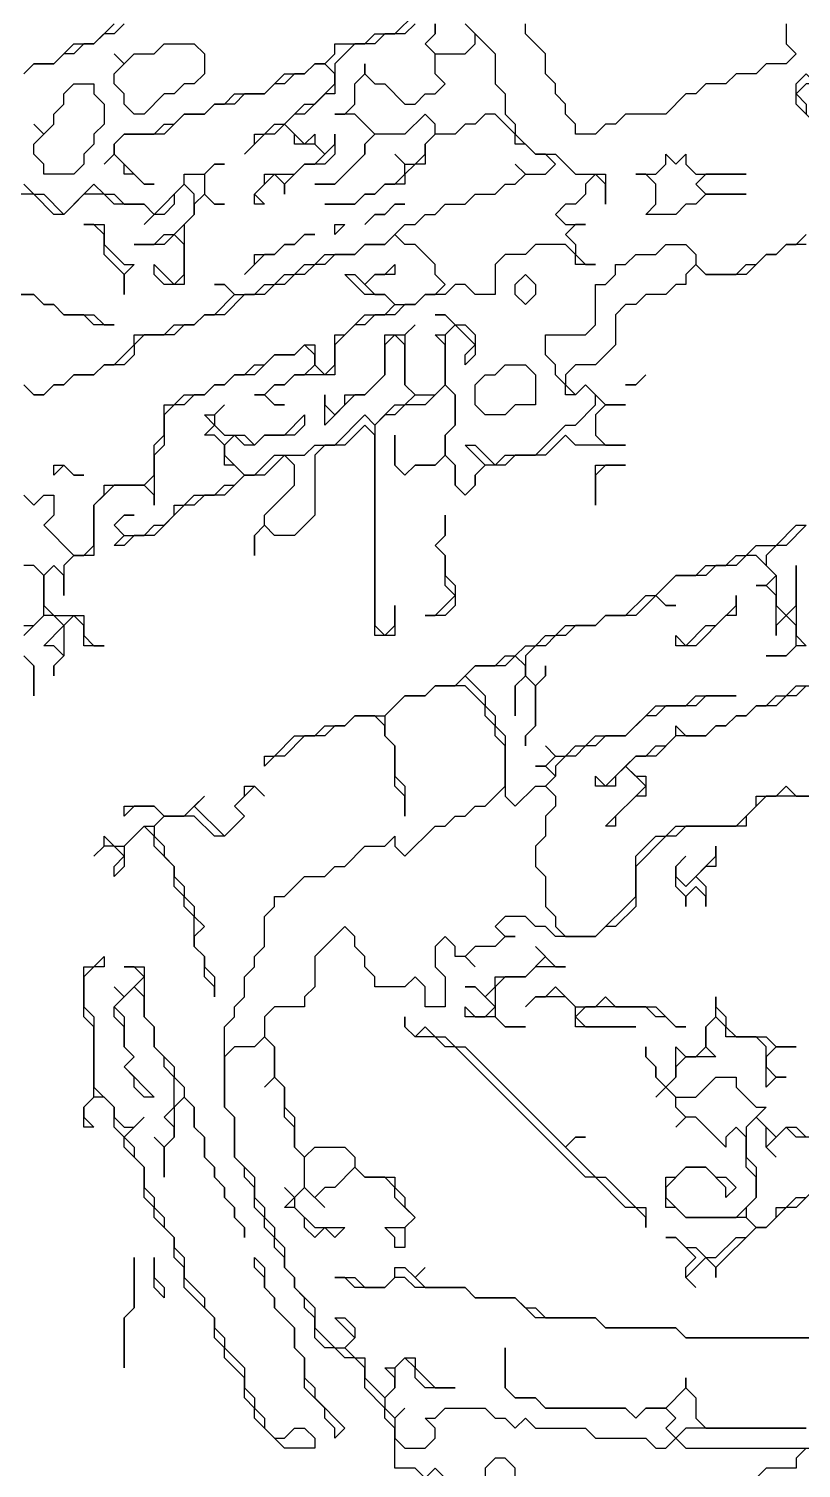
# Model space of a CAD drawing. Header units: metres. Extents: x 0 to 96.9, y 0 to 54.3.
# Drawn here: x 37.85 to 45.55, y 19.9 to 34.25 of the extents above; entities that cross this region are included whole.
import ezdxf

# ---------------------------------------------------------------- set-up
doc = ezdxf.new("R2010")
doc.units = ezdxf.units.M

msp = doc.modelspace()

# ---------------------------------------------------------------- linework, layer by layer
for points in [[(37.8, 33.8), (37.9, 33.9), (38.1, 33.9), (38.3, 34.1), (38.5, 34.1), (38.7, 34.3)], [(38.8, 34.3), (38.7, 34.2), (38.6, 34.2), (38.5, 34.1), (38.4, 34.1), (38.3, 34), (38.2, 34), (38.1, 33.9), (37.9, 33.9), (37.8, 33.8)], [(37.8, 30.7), (37.9, 30.6), (38, 30.6), (38.1, 30.7), (38.2, 30.7), (38.3, 30.8), (38.5, 30.8), (38.6, 30.9), (38.7, 30.9), (38.9, 31.1), (38.9, 31.2), (39.2, 31.2), (39.3, 31.3), (39.5, 31.3), (39.6, 31.4), (39.7, 31.4), (39.9, 31.6), (39.8, 31.7), (39.7, 31.7), (39.8, 31.7), (39.9, 31.6), (40.1, 31.6), (40.2, 31.7), (40.3, 31.7), (40.4, 31.8), (40.5, 31.8), (40.6, 31.9), (40.7, 31.9), (40.8, 32), (41.1, 32), (41.2, 32.1), (41.4, 32.1), (41.6, 32.3), (41.7, 32.3), (41.8, 32.4), (41.9, 32.4), (42, 32.5), (42.2, 32.5), (42.3, 32.6), (42.5, 32.6), (42.6, 32.7), (42.7, 32.7), (42.8, 32.8), (42.7, 32.9), (42.8, 32.8), (43, 32.8), (43.1, 32.9), (43, 33), (42.9, 33), (42.8, 33.1), (42.7, 33.1), (42.7, 33.2), (42.5, 33.4), (42.4, 33.4), (42.3, 33.3), (42.2, 33.3), (42.1, 33.2), (41.9, 33.2), (41.8, 33.1), (41.8, 32.9), (41.7, 32.9), (41.6, 32.8), (41.6, 32.7), (41.4, 32.7), (41.3, 32.6), (41.2, 32.6), (41.1, 32.5), (40.8, 32.5), (41.1, 32.5), (41.2, 32.6), (41.3, 32.6), (41.4, 32.7), (41.5, 32.7), (41.6, 32.8), (41.6, 32.9), (41.5, 33), (41.6, 32.9), (41.7, 32.9), (41.8, 33), (41.8, 33.1), (41.9, 33.2), (41.9, 33.3), (41.8, 33.4), (41.6, 33.2), (41.3, 33.2), (41.2, 33.1), (41.2, 33), (40.9, 32.7), (40.7, 32.7), (40.9, 32.7), (41.2, 33), (41.2, 33.1), (41.3, 33.2), (41.1, 33.4), (40.9, 33.4), (41, 33.4), (41.1, 33.5), (41.1, 33.7), (41.2, 33.8), (41.2, 33.9), (41.2, 33.8), (41.3, 33.7), (41.4, 33.7), (41.6, 33.5), (41.7, 33.5), (41.8, 33.6), (41.9, 33.6), (42, 33.7), (41.9, 33.8), (41.9, 34), (41.8, 34.1), (41.9, 34.2), (41.9, 34.3), (41.9, 34.2), (41.8, 34.1), (41.9, 34), (42.2, 34), (42.3, 34.1), (42.3, 34.2), (42.2, 34.3)], [(42.2, 34.3), (42.5, 34), (42.5, 33.7), (42.6, 33.6), (42.6, 33.4), (42.7, 33.3), (42.7, 33.2), (42.9, 33), (43.1, 33), (43.3, 32.8), (43.6, 32.8), (43.6, 32.5), (43.6, 32.7), (43.5, 32.8), (43.4, 32.7), (43.4, 32.6), (43.3, 32.5), (43.2, 32.5), (43.1, 32.4), (43.2, 32.3), (43.4, 32.3), (43.3, 32.3), (43.2, 32.2), (43.3, 32.1), (43.3, 32), (43.4, 31.9), (43.5, 31.9), (43.3, 31.9), (43.3, 32), (43.2, 32.1), (42.9, 32.1), (42.8, 32), (42.6, 32), (42.5, 31.9), (42.5, 31.6), (42.3, 31.6), (42.2, 31.7), (42.1, 31.7), (42, 31.6), (41.8, 31.6), (41.7, 31.5), (41.6, 31.5), (41.5, 31.4), (41.3, 31.4), (41.2, 31.3), (41.1, 31.3), (40.9, 31.1), (40.9, 30.8), (40.5, 30.8), (40.4, 30.7), (40.3, 30.7), (40.2, 30.6), (40.3, 30.5), (40.4, 30.5), (40.3, 30.5), (40.2, 30.6), (40.1, 30.6), (40.2, 30.6), (40.3, 30.7), (40.4, 30.7), (40.5, 30.8), (40.6, 30.8), (40.7, 30.9), (40.7, 31), (40.6, 31.1), (40.5, 31), (40.3, 31), (40.1, 30.8), (39.9, 30.8), (39.8, 30.7), (39.7, 30.7), (39.6, 30.6), (39.5, 30.6), (39.4, 30.5), (39.3, 30.5), (39.2, 30.4), (39.2, 30.1), (39.1, 30), (39.1, 29.5), (39.1, 29.6), (39, 29.7), (38.7, 29.7), (38.5, 29.5), (38.5, 29), (38.3, 29), (38.2, 28.9), (38.2, 28.6), (38.2, 28.8), (38.1, 28.9), (38, 28.8), (38, 28.5), (38.1, 28.4), (38.4, 28.4), (38.4, 28.2), (38.5, 28.1), (38.6, 28.1), (38.4, 28.1), (38.4, 28.3), (38.3, 28.4), (38.2, 28.3), (38.2, 28), (38.1, 27.9), (38.1, 27.8), (38.1, 27.9), (38.2, 28), (38.1, 28.1), (38, 28.1), (38.2, 28.3), (38.1, 28.4), (38, 28.4), (37.8, 28.2)], [(41.7, 34.3), (41.6, 34.2), (41.4, 34.2), (41.3, 34.1), (41.1, 34.1), (40.9, 33.9), (40.9, 33.6), (40.8, 33.6), (40.6, 33.4), (40.5, 33.4), (40.4, 33.3), (40.6, 33.1), (40.7, 33.2), (40.7, 33.1), (40.8, 33), (40.9, 33.1), (40.9, 33.2), (40.9, 33), (40.8, 32.9), (40.6, 32.9), (40.4, 32.7), (40.4, 32.6), (40.4, 32.7), (40.3, 32.8), (40.1, 32.6), (40.2, 32.5), (40.1, 32.5), (40.1, 32.6), (40.2, 32.7), (40.2, 32.8), (40.5, 32.8), (40.6, 32.9), (40.7, 32.9), (40.8, 33), (40.7, 33.1), (40.5, 33.1), (40.5, 33.2), (40.4, 33.3), (40.3, 33.2), (40.2, 33.2), (40, 33), (40.1, 33.1), (40.1, 33.2), (40.2, 33.2), (40.3, 33.3), (40.4, 33.3), (40.6, 33.5), (40.7, 33.5), (40.9, 33.7), (40.9, 33.8), (40.8, 33.9), (40.7, 33.9), (40.6, 33.8), (40.5, 33.8), (40.4, 33.7), (40.3, 33.7), (40.2, 33.6), (40, 33.6), (39.9, 33.5), (39.7, 33.5), (39.6, 33.4), (39.4, 33.4), (39.2, 33.2), (38.8, 33.2), (38.7, 33.1), (38.7, 33), (39, 32.7), (39.1, 32.7), (39, 32.7), (38.9, 32.8), (38.8, 32.8), (38.8, 32.9), (38.7, 33), (38.6, 32.9), (38.7, 33), (38.7, 33.1), (38.8, 33.2), (39.1, 33.2), (39.2, 33.3), (39.3, 33.3), (39.4, 33.4), (39.6, 33.4), (39.7, 33.5), (39.8, 33.5), (39.9, 33.6), (40.2, 33.6), (40.4, 33.8), (40.6, 33.8), (40.7, 33.9), (40.8, 33.9), (40.9, 34), (40.9, 34.1), (41.2, 34.1), (41.3, 34.2), (41.5, 34.2), (41.7, 34.4)], [(45.4, 34.3), (45.4, 34.1), (45.5, 34), (45.4, 33.9), (45.2, 33.9), (45.1, 33.8), (44.9, 33.8), (44.8, 33.7), (44.6, 33.7), (44.5, 33.6), (44.4, 33.6), (44.2, 33.4), (43.8, 33.4), (43.7, 33.3), (43.6, 33.3), (43.5, 33.2), (43.3, 33.2), (43.3, 33.3), (43.2, 33.4), (43.2, 33.5), (43.1, 33.6), (43.1, 33.7), (43, 33.8), (43, 34), (42.8, 34.2), (42.8, 34.3)], [(37.8, 32.7), (37.9, 32.6), (38, 32.6), (38.2, 32.4), (38.5, 32.7), (38.6, 32.6), (38.7, 32.6), (38.8, 32.5), (39, 32.5), (39.1, 32.4), (39.4, 32.7), (39.4, 32.8), (39.6, 32.8), (39.7, 32.9), (39.8, 32.9), (39.7, 32.9), (39.6, 32.8), (39.6, 32.6), (39.7, 32.5), (39.8, 32.5), (39.7, 32.5), (39.6, 32.6), (39.5, 32.5), (39.5, 32.4), (39.4, 32.3), (39.4, 31.7), (39.2, 31.7), (39.1, 31.8), (39.1, 31.9), (39.3, 31.7), (39.4, 31.8), (39.4, 32.1), (39.3, 32.2), (39.2, 32.1), (38.9, 32.1), (39.1, 32.1), (39.2, 32.2), (39.3, 32.2), (39.5, 32.4), (39.5, 32.6), (39.4, 32.7), (39.3, 32.6), (39.3, 32.5), (39.2, 32.4), (39.1, 32.4), (39, 32.3), (39.1, 32.4), (39, 32.5), (38.7, 32.5), (38.6, 32.6), (38.4, 32.6), (38.2, 32.4), (38.1, 32.4), (37.9, 32.6), (37.6, 32.6)], [(37.8, 29.6), (37.9, 29.5), (38, 29.6), (38.1, 29.6), (38.1, 29.4), (38, 29.3), (38.3, 29), (38.4, 29), (38.5, 29.1), (38.5, 29.5), (38.6, 29.6), (38.6, 29.7), (39, 29.7), (39.1, 29.8), (39.1, 30.1), (39.2, 30.2), (39.2, 30.5), (39.3, 30.5), (39.4, 30.6), (39.6, 30.6), (39.7, 30.7), (39.8, 30.7), (39.9, 30.8), (40, 30.8), (40.1, 30.9), (40.2, 30.9), (40.3, 31), (40.5, 31), (40.6, 31.1), (40.7, 31.1), (40.7, 30.9), (40.8, 30.8), (40.9, 30.9), (40.9, 31.2), (41, 31.2), (41.2, 31.4), (41.4, 31.4), (41.5, 31.5), (41.4, 31.6), (41.2, 31.6), (41, 31.8), (41.1, 31.8), (41.2, 31.7), (41.3, 31.8), (41.4, 31.8), (41.5, 31.9), (41.5, 31.8), (41.3, 31.8), (41.2, 31.7), (41.3, 31.6), (41.4, 31.6), (41.5, 31.5), (41.7, 31.5), (41.8, 31.6), (41.9, 31.6), (42, 31.7), (41.9, 31.8), (41.9, 31.9), (41.7, 32.1), (41.6, 32.1), (41.5, 32.2), (41.4, 32.1), (41.2, 32.1), (41.1, 32), (40.9, 32), (40.8, 31.9), (40.7, 31.9), (40.6, 31.8), (40.5, 31.8), (40.4, 31.7), (40.3, 31.7), (40.2, 31.6), (40, 31.6), (39.8, 31.4), (39.6, 31.4), (39.5, 31.3), (39.4, 31.3), (39.3, 31.2), (39, 31.2), (38.9, 31.1), (38.9, 31), (38.8, 30.9), (38.6, 30.9), (38.5, 30.8), (38.3, 30.8), (38.2, 30.7), (38.1, 30.7), (38, 30.6), (37.9, 30.6), (37.8, 30.7)], [(45.6, 32.1), (45.4, 32.1), (45.3, 32), (45.2, 32), (45, 31.8), (44.6, 31.8), (44.5, 31.9), (44.4, 31.8), (44.4, 31.7), (44.3, 31.7), (44.2, 31.6), (44, 31.6), (43.9, 31.5), (43.8, 31.5), (43.7, 31.4), (43.7, 31.1), (43.5, 30.9), (43.3, 30.9), (43.2, 30.8), (43.2, 30.7), (43.3, 30.6), (43.4, 30.7), (43.6, 30.5), (43.8, 30.5), (43.6, 30.5), (43.5, 30.4), (43.5, 30.2), (43.6, 30.1), (43.8, 30.1), (43.3, 30.1), (43.2, 30.2), (43, 30), (42.7, 30), (42.6, 29.9), (42.4, 29.9), (42.3, 29.8), (42.3, 29.7), (42.2, 29.6), (42.1, 29.7), (42.1, 29.9), (42, 30), (41.9, 29.9), (41.7, 29.9), (41.6, 29.8), (41.5, 29.9), (41.5, 30.2), (41.5, 29.9), (41.6, 29.8), (41.7, 29.9), (41.9, 29.9), (42, 30), (42, 30.2), (42.1, 30.3), (42.1, 30.6), (42, 30.7), (41.8, 30.5), (41.6, 30.5), (41.5, 30.4), (41.4, 30.4), (41.3, 30.3), (41.3, 28.3), (41.4, 28.2), (41.5, 28.3), (41.5, 28.5), (41.5, 28.2), (41.3, 28.2), (41.3, 30.2), (41.2, 30.3), (41, 30.1), (40.8, 30.1), (40.7, 30), (40.7, 29.4), (40.5, 29.2), (40.3, 29.2), (40.2, 29.3), (40.1, 29.2), (40.1, 29), (40.1, 29.2), (40.2, 29.3), (40.2, 29.4), (40.5, 29.7), (40.5, 29.9), (40.4, 30), (40.2, 29.8), (40, 29.8), (39.8, 29.6), (39.6, 29.6), (39.5, 29.5), (39.4, 29.5), (39.1, 29.2), (38.9, 29.2), (38.8, 29.1), (38.7, 29.1), (38.8, 29.2), (38.7, 29.3), (38.8, 29.4), (38.9, 29.4), (38.8, 29.4), (38.7, 29.3), (38.8, 29.2), (39, 29.2), (39.1, 29.3), (39.2, 29.3), (39.3, 29.4), (39.3, 29.5), (39.4, 29.5), (39.5, 29.6), (39.7, 29.6), (39.8, 29.7), (39.9, 29.7), (40, 29.8), (39.9, 29.9), (39.8, 29.9), (39.8, 30.1), (39.7, 30.2), (39.6, 30.2), (39.7, 30.3), (39.6, 30.4), (39.7, 30.4), (39.8, 30.5), (39.7, 30.4), (39.7, 30.3), (39.8, 30.2), (40, 30.2), (40.1, 30.1), (40.2, 30.2), (40.4, 30.2), (40.6, 30.4), (40.6, 30.3), (40.5, 30.2), (40.2, 30.2), (40.1, 30.1), (40, 30.1), (39.9, 30.2), (39.8, 30.1), (39.8, 30), (40, 29.8), (40.1, 29.8), (40.3, 30), (40.6, 30), (40.7, 30.1), (40.9, 30.1), (41.2, 30.4), (41.3, 30.3), (41.5, 30.5), (41.6, 30.5), (41.7, 30.6), (41.6, 30.7), (41.6, 31.1), (41.5, 31.2), (41.4, 31.1), (41.4, 30.8), (41.2, 30.6), (41.1, 30.6), (40.8, 30.3), (40.8, 30.6), (40.8, 30.5), (40.9, 30.4), (41, 30.5), (41, 30.6), (41.2, 30.6), (41.4, 30.8), (41.4, 31.2), (41.6, 31.2), (41.7, 31.3), (41.6, 31.2), (41.6, 30.7), (41.7, 30.6), (41.9, 30.6), (42, 30.7), (42, 31.1), (41.9, 31.2), (42, 31.2), (42.1, 31.3), (42, 31.4), (41.9, 31.4), (42, 31.4), (42.1, 31.3), (42.2, 31.3), (42.3, 31.2), (42.3, 31), (42.2, 30.9), (42.2, 31), (42.3, 31.1), (42.1, 31.3), (42, 31.2), (42, 30.7), (42.1, 30.6), (42.1, 30.3), (42, 30.2), (42, 30), (42.1, 29.9), (42.1, 29.7), (42.2, 29.6), (42.3, 29.7), (42.3, 29.8), (42.4, 29.9), (42.2, 30.1), (42.3, 30.1), (42.5, 29.9), (42.6, 30), (42.9, 30), (43.2, 30.3), (43.3, 30.3), (43.5, 30.5), (43.5, 30.6), (43.4, 30.7), (43.3, 30.6), (43.2, 30.6), (43.2, 30.7), (43.1, 30.8), (43.1, 30.9), (43, 31), (43, 31.2), (43.4, 31.2), (43.5, 31.3), (43.5, 31.7), (43.6, 31.7), (43.7, 31.8), (43.7, 31.9), (43.8, 31.9), (43.9, 32), (44.1, 32), (44.2, 32.1), (44.4, 32.1), (44.5, 32), (44.5, 31.9), (44.6, 31.8), (44.9, 31.8), (45, 31.9), (45.1, 31.9), (45.2, 32), (45.3, 32), (45.4, 32.1), (45.5, 32.1), (45.6, 32.2)], [(37.7, 31.6), (37.9, 31.6), (38, 31.5), (38.1, 31.5), (38.2, 31.4), (38.5, 31.4), (38.6, 31.3), (38.7, 31.3), (38.5, 31.3), (38.4, 31.4), (38.2, 31.4), (38.1, 31.5), (38, 31.5), (37.9, 31.6), (37.7, 31.6)], [(42, 19.8), (41.9, 19.9), (41.8, 19.8), (41.7, 19.9), (41.5, 19.9), (41.5, 20.3), (41.4, 20.4), (41.4, 20.5), (41.2, 20.7), (41.2, 20.9), (41.1, 21), (41, 21), (40.9, 21.1), (40.8, 21.1), (40.7, 21.2), (40.7, 21.4), (40.6, 21.5), (40.6, 21.6), (40.5, 21.7), (40.5, 21.8), (40.4, 21.9), (40.4, 22), (40.3, 22.1), (40.3, 22.2), (40.2, 22.3), (40.2, 22.4), (40.1, 22.5), (40.1, 22.7), (40, 22.8), (40, 22.9), (39.9, 23), (39.9, 23.4), (39.8, 23.5), (39.8, 24.3), (39.9, 24.4), (39.9, 24.5), (40, 24.6), (40, 24.8), (40.1, 24.9), (40.1, 25), (40.2, 25.1), (40.2, 25.4), (40.3, 25.5), (40.3, 25.6), (40.4, 25.6), (40.6, 25.8), (40.8, 25.8), (40.9, 25.9), (41, 25.9), (41.2, 26.1), (41.4, 26.1), (41.5, 26.2), (41.5, 26.1), (41.6, 26), (41.9, 26.3), (42, 26.3), (42.1, 26.4), (42.2, 26.4), (42.3, 26.5), (42.4, 26.5), (42.6, 26.7), (42.6, 27.1), (42.5, 27.2), (42.5, 27.3), (42.4, 27.4), (42.4, 27.5), (42.2, 27.7), (41.9, 27.7), (41.8, 27.6), (41.6, 27.6), (41.4, 27.4), (41.4, 27.2), (41.5, 27.1), (41.5, 26.8), (41.6, 26.7), (41.6, 26.4), (41.6, 26.6), (41.5, 26.7), (41.5, 27.1), (41.4, 27.2), (41.4, 27.3), (41.3, 27.4), (41.1, 27.4), (41, 27.3), (40.9, 27.3), (40.8, 27.2), (40.6, 27.2), (40.4, 27), (40.3, 27), (40.2, 26.9), (40.2, 27), (40.3, 27), (40.5, 27.2), (40.7, 27.2), (40.8, 27.3), (41, 27.3), (41.1, 27.4), (41.4, 27.4), (41.6, 27.6), (41.8, 27.6), (41.9, 27.7), (42.1, 27.7), (42.3, 27.9), (42.5, 27.9), (42.6, 28), (42.7, 28), (42.8, 28.1), (42.9, 28.1), (43, 28.2), (43.1, 28.2), (43.2, 28.3), (43.5, 28.3), (43.6, 28.4), (43.8, 28.4), (44, 28.6), (44.1, 28.6), (44.3, 28.8), (44.5, 28.8), (44.6, 28.9), (44.8, 28.9), (44.9, 29), (45, 29), (45.1, 29.1), (45.3, 29.1), (45.5, 29.3), (45.6, 29.3)], [(45.6, 29.3), (45.4, 29.1), (45.3, 29.1), (45.2, 29), (45.2, 28.9), (45.3, 28.8), (45.3, 28.5), (45.4, 28.4), (45.5, 28.5), (45.5, 28.9), (45.5, 28.2), (45.6, 28.1), (45.5, 28.1), (45.4, 28), (45.2, 28), (45.4, 28), (45.5, 28.1), (45.5, 28.3), (45.4, 28.4), (45.3, 28.3), (45.3, 28.2), (45.3, 28.6), (45.2, 28.7), (45.1, 28.7), (45.2, 28.7), (45.3, 28.8), (45.1, 29), (45, 29), (44.9, 28.9), (44.7, 28.9), (44.6, 28.8), (44.3, 28.8), (44.1, 28.6), (44.2, 28.5), (44.3, 28.5), (44.2, 28.5), (44.1, 28.6), (43.9, 28.4), (43.6, 28.4), (43.5, 28.3), (43.3, 28.3), (43.2, 28.2), (43.1, 28.2), (43, 28.1), (42.9, 28.1), (42.8, 28), (42.8, 27.8), (42.9, 27.7), (43, 27.8), (43, 27.9), (43, 27.8), (42.9, 27.7), (42.9, 27.3), (42.8, 27.2), (42.8, 27.1), (42.8, 27.2), (42.9, 27.3), (42.9, 27.7), (42.8, 27.8), (42.7, 27.7), (42.7, 27.4), (42.7, 27.7), (42.8, 27.8), (42.8, 27.9), (42.7, 28), (42.6, 27.9), (42.3, 27.9), (42.2, 27.8), (42.4, 27.6), (42.4, 27.5), (42.5, 27.4), (42.5, 27.3), (42.6, 27.2), (42.6, 26.6), (42.7, 26.5), (42.9, 26.7), (43, 26.7), (43.1, 26.8), (43, 26.9), (42.9, 26.9), (43, 26.9), (43.1, 27), (43, 27.1), (43.1, 27), (43.2, 27), (43.3, 27.1), (43.4, 27.1), (43.5, 27.2), (43.8, 27.2), (44.1, 27.5), (44.4, 27.5), (44.5, 27.6), (44.9, 27.6), (44.6, 27.6), (44.5, 27.5), (44.2, 27.5), (44.1, 27.4), (44, 27.4), (43.8, 27.2), (43.6, 27.2), (43.5, 27.1), (43.4, 27.1), (43.3, 27), (43.2, 27), (43.1, 26.9), (43.1, 26.8), (43, 26.7), (43.1, 26.6), (43.1, 26.5), (43, 26.4), (43, 26.2), (42.9, 26.1), (42.9, 25.9), (43, 25.8), (43, 25.5), (43.1, 25.4), (43.1, 25.3), (43.2, 25.2), (43.5, 25.2), (43.9, 25.6), (43.9, 26), (44.1, 26.2), (44.2, 26.2), (44.3, 26.3), (44.9, 26.3), (45.1, 26.5), (45.1, 26.6), (45.3, 26.6), (45.4, 26.7), (45.5, 26.6), (45.7, 26.6)], [(37.8, 28.3), (37.9, 28.3), (38, 28.4), (38, 28.8), (37.9, 28.9), (37.8, 28.9)], [(37.8, 28), (37.9, 27.9), (37.9, 27.6), (37.9, 27.9), (37.8, 28)], [(45.6, 27.7), (45.5, 27.6), (45.4, 27.6), (45.3, 27.5), (45.1, 27.5), (45, 27.4), (44.9, 27.4), (44.8, 27.3), (44.7, 27.3), (44.6, 27.2), (44.3, 27.2), (44.1, 27), (43.9, 27), (43.8, 26.9), (43.9, 26.8), (44, 26.8), (44, 26.6), (43.9, 26.6), (43.7, 26.4), (43.7, 26.3), (43.6, 26.3), (44, 26.7), (43.8, 26.9), (43.7, 26.8), (43.7, 26.7), (43.5, 26.7), (43.5, 26.8), (43.6, 26.7), (43.9, 27), (44, 27), (44.1, 27.1), (44.2, 27.1), (44.3, 27.2), (44.3, 27.3), (44.4, 27.2), (44.6, 27.2), (44.7, 27.3), (44.8, 27.3), (44.9, 27.4), (45, 27.4), (45.1, 27.5), (45.2, 27.5), (45.3, 27.6), (45.4, 27.6), (45.5, 27.7), (45.8, 27.7)], [(45.8, 26.6), (45.2, 26.6), (45, 26.4), (45, 26.3), (44.4, 26.3), (44.3, 26.2), (44.2, 26.2), (43.9, 25.9), (43.9, 25.5), (43.7, 25.3), (43.6, 25.3), (43.5, 25.2), (43.1, 25.2), (43, 25.3), (42.9, 25.3), (42.8, 25.4), (42.6, 25.4), (42.5, 25.3), (42.6, 25.2), (42.7, 25.2), (42.6, 25.2), (42.5, 25.1), (42.3, 25.1), (42.2, 25), (42.3, 24.9), (42.2, 25), (42.1, 25), (42.1, 25.1), (42, 25.2), (41.9, 25.1), (41.9, 24.9), (42, 24.8), (42, 24.5), (41.8, 24.5), (41.8, 24.7), (41.7, 24.8), (41.6, 24.7), (41.3, 24.7), (41.3, 24.8), (41.2, 24.9), (41.2, 25), (41.1, 25.1), (41.1, 25.2), (41, 25.3), (40.7, 25), (40.7, 24.7), (40.6, 24.6), (40.6, 24.5), (40.3, 24.5), (40.2, 24.4), (40.2, 24.2), (40.3, 24.1), (40.3, 23.8), (40.4, 23.7), (40.4, 23.5), (40.5, 23.4), (40.5, 23.1), (40.6, 23), (40.7, 23.1), (41, 23.1), (41.1, 23), (41.1, 22.9), (41.2, 22.8), (41.5, 22.8), (41.5, 22.7), (41.6, 22.6), (41.6, 22.5), (41.7, 22.4), (41.6, 22.3), (41.6, 22.1), (41.5, 22.1), (41.5, 22.2), (41.4, 22.3), (41.6, 22.3), (41.7, 22.4), (41.5, 22.6), (41.5, 22.7), (41.4, 22.8), (41.2, 22.8), (41.1, 22.9), (40.9, 22.7), (40.8, 22.7), (40.7, 22.6), (40.8, 22.5), (40.6, 22.7), (40.5, 22.6), (40.5, 22.5), (40.7, 22.3), (41, 22.3), (40.9, 22.2), (40.8, 22.3), (40.7, 22.2), (40.6, 22.3), (40.6, 22.4), (40.5, 22.5), (40.4, 22.5), (40.5, 22.6), (40.4, 22.7), (40.5, 22.6), (40.6, 22.7), (40.6, 23), (40.5, 23.1), (40.5, 23.3), (40.4, 23.4), (40.4, 23.7), (40.3, 23.8), (40.2, 23.7), (40.3, 23.8), (40.3, 24.1), (40.2, 24.2), (40.1, 24.1), (39.9, 24.1), (39.8, 24), (39.8, 23.5), (39.9, 23.4), (39.9, 23), (40.1, 22.8), (40.1, 22.6), (40.2, 22.5), (40.2, 22.4), (40.3, 22.3), (40.3, 22.2), (40.4, 22.1), (40.4, 21.9), (40.5, 21.8), (40.5, 21.7), (40.7, 21.5), (40.7, 21.3), (40.9, 21.1), (41, 21.1), (41.1, 21.2), (40.9, 21.4), (41, 21.4), (41.1, 21.3), (41.1, 21.2), (41, 21.1), (41.1, 21), (41.2, 21), (41.2, 20.8), (41.4, 20.6), (41.5, 20.7), (41.5, 20.8), (41.4, 20.9), (41.5, 20.9), (41.6, 21), (41.7, 21), (41.7, 20.9), (41.9, 20.7), (42.1, 20.7), (41.8, 20.7), (41.7, 20.8), (41.7, 20.9), (41.6, 21), (41.5, 20.9), (41.5, 20.7), (41.4, 20.6), (41.4, 20.5), (41.5, 20.4), (41.6, 20.5), (41.5, 20.4), (41.5, 20.2), (41.6, 20.1), (41.8, 20.1), (41.9, 20.2), (41.9, 20.3), (41.8, 20.4), (41.9, 20.4), (42, 20.5), (42.4, 20.5), (42.5, 20.4), (42.6, 20.4), (42.7, 20.3), (42.8, 20.4), (42.9, 20.3), (43.4, 20.3), (43.5, 20.2), (44, 20.2), (44.1, 20.1), (44.2, 20.1), (44.3, 20.2), (44.2, 20.3), (44.3, 20.4), (44.2, 20.5), (44, 20.5), (43.9, 20.4), (43.8, 20.5), (43, 20.5), (42.9, 20.6), (42.7, 20.6), (42.6, 20.7), (42.6, 21.1), (42.6, 20.7), (42.7, 20.6), (42.9, 20.6), (43, 20.5), (43.8, 20.5), (43.9, 20.4), (44, 20.5), (44.2, 20.5), (44.4, 20.7), (44.4, 20.8), (44.4, 20.7), (44.5, 20.6), (44.5, 20.4), (44.6, 20.3), (45.6, 20.3)], [(45.7, 22.7), (45.5, 22.5), (45.4, 22.5), (45.2, 22.3), (45.1, 22.3), (44.7, 21.9), (44.7, 21.8), (44.7, 21.9), (44.6, 22), (44.4, 21.8), (44.5, 21.7), (44.4, 21.8), (44.4, 21.9), (44.5, 22), (44.3, 22.2), (44.2, 22.2), (44.3, 22.2), (44.4, 22.1), (44.5, 22.1), (44.6, 22), (44.7, 22), (44.9, 22.2), (45, 22.2), (45.1, 22.3), (45, 22.4), (44.4, 22.4), (44.3, 22.5), (44.2, 22.5), (44.2, 22.8), (44.3, 22.8), (44.4, 22.9), (44.6, 22.9), (44.7, 22.8), (44.8, 22.8), (44.9, 22.7), (44.8, 22.6), (44.8, 22.7), (44.6, 22.9), (44.4, 22.9), (44.2, 22.7), (44.2, 22.6), (44.4, 22.4), (44.9, 22.4), (45.1, 22.6), (45.1, 22.8), (45, 22.9), (45, 23.2), (44.9, 23.3), (44.8, 23.2), (44.8, 23.1), (44.5, 23.4), (44.4, 23.4), (44.3, 23.3), (44.4, 23.4), (44.3, 23.5), (44.3, 23.6), (44.2, 23.7), (44.1, 23.6), (44.2, 23.7), (44.1, 23.8), (44.1, 23.9), (44, 24), (44, 24.1), (44, 24), (44.1, 23.9), (44.1, 23.8), (44.2, 23.7), (44.3, 23.8), (44.3, 24.1), (44.4, 24), (44.5, 24), (44.6, 24.1), (44.6, 24.3), (44.7, 24.4), (44.7, 24.6), (44.7, 24.5), (44.8, 24.4), (44.8, 24.3), (44.9, 24.2), (45.2, 24.2), (45.3, 24.1), (45.5, 24.1), (45.3, 24.1), (45.2, 24), (45.2, 23.9), (45.3, 23.8), (45.4, 23.8), (45.3, 23.8), (45.2, 23.7), (45.2, 24.1), (45.1, 24.2), (44.8, 24.2), (44.8, 24.3), (44.7, 24.4), (44.6, 24.3), (44.6, 24.1), (44.7, 24), (44.4, 24), (44.3, 23.9), (44.3, 23.8), (44.2, 23.7), (44.3, 23.6), (44.5, 23.6), (44.7, 23.8), (44.9, 23.8), (44.9, 23.7), (45.1, 23.5), (45.2, 23.5), (45.1, 23.4), (45.3, 23.2), (45.4, 23.3), (45.5, 23.3), (45.6, 23.2)], [(45.9, 23.2), (45.5, 23.2), (45.4, 23.3), (45.2, 23.1), (45.3, 23), (45.2, 23.1), (45.2, 23.3), (45.1, 23.4), (45, 23.3), (45, 23), (45.1, 22.9), (45.1, 22.6), (45, 22.5), (45, 22.4), (45.1, 22.3), (45.2, 22.3), (45.3, 22.4), (45.3, 22.5), (45.4, 22.5), (45.5, 22.6), (45.6, 22.6)], [(45.9, 21.2), (44.4, 21.2), (44.3, 21.3), (43.6, 21.3), (43.5, 21.4), (42.9, 21.4), (42.7, 21.6), (42.3, 21.6), (42.2, 21.7), (41.7, 21.7), (41.6, 21.8), (41.5, 21.8), (41.4, 21.7), (41.1, 21.7), (41, 21.8), (40.9, 21.8), (41.1, 21.8), (41.2, 21.7), (41.4, 21.7), (41.5, 21.8), (41.5, 21.9), (41.6, 21.9), (41.7, 21.8), (41.8, 21.9), (41.7, 21.8), (41.8, 21.7), (42.2, 21.7), (42.3, 21.6), (42.7, 21.6), (42.8, 21.5), (42.9, 21.5), (43, 21.4), (43.5, 21.4), (43.6, 21.3), (44.3, 21.3), (44.4, 21.2), (45.8, 21.2)], [(45.6, 20.3), (44.4, 20.3), (44.3, 20.2), (44.4, 20.1), (45.7, 20.1)], [(45.6, 20.1), (45.5, 20), (45.5, 19.9), (45.2, 19.9), (45.1, 19.8)], [(42.7, 19.5), (42.7, 19.9), (42.6, 20), (42.5, 20), (42.4, 19.9), (42.4, 19.5)]]:
    msp.add_lwpolyline(points)
for points in [[(38.9, 33.4), (38.8, 33.5), (38.8, 33.6), (38.7, 33.7), (38.7, 33.8), (38.8, 33.9), (38.7, 34), (38.8, 33.9), (38.9, 34), (39.1, 34), (39.2, 34.1), (39.5, 34.1), (39.6, 34), (39.6, 33.8), (39.5, 33.7), (39.4, 33.7), (39.3, 33.6), (39.2, 33.6), (39, 33.4)], [(45.7, 33.3), (45.5, 33.5), (45.5, 33.7), (45.6, 33.8), (45.7, 33.7), (45.9, 33.7), (46, 33.8), (46.4, 33.8), (46.5, 33.7), (46.4, 33.6), (46.1, 33.6), (46, 33.5), (46, 33.4), (45.9, 33.5), (45.8, 33.5), (46, 33.5), (46.1, 33.6), (46.1, 33.7), (46, 33.8), (45.9, 33.7), (45.6, 33.7), (45.5, 33.6), (45.6, 33.5), (45.6, 33.4)], [(38, 32.8), (38, 32.9), (37.9, 33), (37.9, 33.1), (38, 33.2), (37.9, 33.3), (38, 33.2), (38.1, 33.3), (38.1, 33.4), (38.2, 33.5), (38.2, 33.6), (38.3, 33.7), (38.5, 33.7), (38.5, 33.6), (38.6, 33.5), (38.6, 33.3), (38.5, 33.2), (38.5, 33.1), (38.4, 33), (38.4, 32.9), (38.3, 32.8)], [(44, 32.4), (44.1, 32.5), (44.1, 32.7), (44, 32.8), (43.9, 32.8), (44.1, 32.8), (44.2, 32.9), (44.2, 33), (44.3, 32.9), (44.4, 33), (44.4, 32.9), (44.5, 32.8), (45, 32.8), (44.6, 32.8), (44.5, 32.7), (44.6, 32.6), (45, 32.6), (44.6, 32.6), (44.5, 32.5), (44.4, 32.5), (44.3, 32.4)], [(41.2, 32.3), (41.3, 32.4), (41.4, 32.4), (41.5, 32.5), (41.6, 32.5), (41.5, 32.5), (41.4, 32.4), (41.3, 32.4)], [(38.8, 31.6), (38.8, 31.8), (38.6, 32), (38.6, 32.2), (38.5, 32.3), (38.4, 32.3), (38.6, 32.3), (38.6, 32.1), (38.8, 31.9), (38.9, 31.9), (38.8, 31.8)], [(40.9, 32.2), (40.9, 32.3), (41, 32.3)], [(40, 31.8), (40.1, 31.9), (40.1, 32), (40.3, 32), (40.4, 32.1), (40.5, 32.1), (40.6, 32.2), (40.7, 32.2), (40.6, 32.2), (40.5, 32.1), (40.4, 32.1), (40.3, 32), (40.2, 32)], [(42.8, 31.5), (42.7, 31.6), (42.7, 31.7), (42.8, 31.8), (42.9, 31.7), (42.9, 31.6)], [(42.4, 30.4), (42.3, 30.5), (42.3, 30.7), (42.4, 30.8), (42.5, 30.8), (42.6, 30.9), (42.8, 30.9), (42.9, 30.8), (42.9, 30.5), (42.7, 30.5), (42.6, 30.4)], [(43.8, 30.7), (43.9, 30.7), (44, 30.8), (43.9, 30.7)], [(38.1, 29.8), (38.1, 29.9), (38.2, 29.9), (38.3, 29.8), (38.4, 29.8), (38.3, 29.8), (38.2, 29.9)], [(43.5, 29.5), (43.5, 29.9), (43.8, 29.9), (43.6, 29.9), (43.5, 29.8)], [(41.8, 28.4), (41.9, 28.4), (42.1, 28.6), (42, 28.7), (42, 29), (41.9, 29.1), (42, 29.2), (42, 29.4), (42, 29.2), (41.9, 29.1), (42, 29), (42, 28.8), (42.1, 28.7), (42.1, 28.5), (42, 28.4)], [(44.3, 28.1), (44.3, 28.2), (44.4, 28.1), (44.6, 28.3), (44.7, 28.3), (44.9, 28.5), (44.9, 28.6), (44.9, 28.4), (44.8, 28.4), (44.5, 28.1)], [(39.7, 24.6), (39.7, 24.7), (39.6, 24.8), (39.6, 25), (39.5, 25.1), (39.5, 25.4), (39.4, 25.5), (39.4, 25.6), (39.3, 25.7), (39.3, 25.9), (39.1, 26.1), (39.1, 26.2), (39, 26.3), (38.8, 26.1), (38.8, 25.9), (38.7, 25.8), (38.7, 25.9), (38.8, 26), (38.7, 26.1), (38.6, 26.1), (38.5, 26), (38.6, 26.1), (38.6, 26.2), (38.7, 26.1), (38.8, 26.1), (39, 26.3), (39.1, 26.3), (39.2, 26.4), (39.1, 26.5), (38.9, 26.5), (38.8, 26.4), (38.8, 26.5), (39.1, 26.5), (39.2, 26.4), (39.4, 26.4), (39.6, 26.6), (39.5, 26.5), (39.8, 26.2), (40, 26.4), (39.9, 26.5), (40, 26.6), (40, 26.7), (40.1, 26.7), (40.2, 26.6), (40.1, 26.7), (39.9, 26.5), (40, 26.4), (39.8, 26.2), (39.7, 26.2), (39.5, 26.4), (39.2, 26.4), (39.1, 26.3), (39.1, 26.2), (39.2, 26.1), (39.2, 26), (39.3, 25.9), (39.3, 25.8), (39.4, 25.7), (39.4, 25.6), (39.5, 25.5), (39.5, 25.4), (39.6, 25.3), (39.5, 25.2), (39.5, 25.1), (39.6, 25), (39.6, 24.9), (39.7, 24.8)], [(44.4, 25.5), (44.4, 25.6), (44.3, 25.7), (44.3, 25.9), (44.4, 26), (44.3, 25.9), (44.3, 25.8), (44.4, 25.7), (44.7, 26), (44.7, 26.1), (44.7, 25.9), (44.6, 25.9), (44.5, 25.8), (44.6, 25.7), (44.6, 25.5), (44.6, 25.6), (44.5, 25.7), (44.4, 25.6)], [(40.4, 20.1), (40.1, 20.4), (40.1, 20.5), (40, 20.6), (40, 20.8), (39.8, 21), (39.8, 21.1), (39.7, 21.2), (39.7, 21.4), (39.4, 21.7), (39.4, 21.9), (39.3, 22), (39.3, 22.2), (39.1, 22.4), (39.1, 22.5), (39, 22.6), (39, 22.9), (38.8, 23.1), (38.8, 23.2), (38.7, 23.3), (38.7, 23.5), (38.6, 23.6), (38.5, 23.6), (38.4, 23.5), (38.4, 23.4), (38.5, 23.3), (38.4, 23.3), (38.4, 23.5), (38.5, 23.6), (38.5, 24.3), (38.4, 24.4), (38.4, 24.9), (38.5, 24.9), (38.6, 25), (38.6, 24.9), (38.5, 24.9), (38.4, 24.8), (38.4, 24.5), (38.5, 24.4), (38.5, 23.7), (38.7, 23.5), (38.7, 23.4), (38.8, 23.3), (38.9, 23.3), (39, 23.4), (38.8, 23.2), (38.9, 23.1), (38.9, 23), (39, 22.9), (39, 22.7), (39.1, 22.6), (39.1, 22.5), (39.2, 22.4), (39.2, 22.3), (39.3, 22.2), (39.3, 22.1), (39.4, 22), (39.4, 21.8), (39.6, 21.6), (39.6, 21.5), (39.7, 21.4), (39.7, 21.3), (39.8, 21.2), (39.8, 21.1), (40, 20.9), (40, 20.7), (40.1, 20.6), (40.1, 20.5), (40.2, 20.4), (40.2, 20.3), (40.3, 20.2), (40.4, 20.2), (40.5, 20.3), (40.6, 20.3), (40.7, 20.2), (40.7, 20.1)], [(42.6, 24.3), (42.5, 24.4), (42.2, 24.4), (42.2, 24.5), (42.3, 24.4), (42.4, 24.4), (42.5, 24.5), (42.3, 24.7), (42.2, 24.7), (42.3, 24.7), (42.4, 24.6), (42.5, 24.7), (42.5, 24.8), (42.8, 24.8), (43, 25), (42.9, 25.1), (43.1, 24.9), (43.2, 24.9), (42.9, 24.9), (42.8, 24.8), (42.6, 24.8), (42.5, 24.7), (42.5, 24.4), (42.6, 24.3), (42.8, 24.3)], [(40, 22.2), (40, 22.3), (39.9, 22.4), (39.9, 22.5), (39.8, 22.6), (39.8, 22.7), (39.7, 22.8), (39.7, 22.9), (39.6, 23), (39.6, 23.2), (39.5, 23.3), (39.5, 23.5), (39.4, 23.6), (39.3, 23.5), (39.3, 23.2), (39.2, 23.1), (39.2, 22.8), (39.2, 23.1), (39.1, 23.2), (39.2, 23.1), (39.3, 23.2), (39.3, 23.3), (39.2, 23.4), (39.3, 23.5), (39.3, 23.8), (39.2, 23.9), (39.2, 24), (39.1, 24.1), (39.1, 24.3), (39, 24.4), (39, 24.6), (38.9, 24.7), (38.7, 24.5), (38.8, 24.4), (38.8, 24.1), (38.9, 24), (38.8, 23.9), (39.1, 23.6), (39, 23.6), (38.9, 23.7), (38.9, 23.8), (38.8, 23.9), (38.9, 24), (38.8, 24.1), (38.8, 24.3), (38.7, 24.4), (38.7, 24.5), (38.8, 24.6), (38.7, 24.7), (38.8, 24.6), (39, 24.8), (38.9, 24.9), (38.8, 24.9), (39, 24.9), (39, 24.4), (39.1, 24.3), (39.1, 24.1), (39.3, 23.9), (39.3, 23.8), (39.4, 23.7), (39.4, 23.6), (39.5, 23.5), (39.5, 23.3), (39.6, 23.2), (39.6, 23), (39.7, 22.9), (39.7, 22.8), (39.8, 22.7), (39.8, 22.6), (39.9, 22.5), (39.9, 22.4), (40, 22.3)], [(43.3, 24.3), (43.3, 24.5), (43.2, 24.6), (42.9, 24.6), (42.8, 24.5), (42.9, 24.6), (43, 24.6), (43.1, 24.7), (43.3, 24.5), (43.5, 24.5), (43.6, 24.6), (43.7, 24.5), (44.1, 24.5), (44.3, 24.3), (44.4, 24.3), (44.3, 24.3), (44.2, 24.4), (44.1, 24.4), (44, 24.5), (43.4, 24.5), (43.3, 24.4), (43.4, 24.3), (43.9, 24.3)], [(44, 22.3), (44, 22.4), (43.9, 22.5), (43.8, 22.5), (43.5, 22.8), (43.4, 22.8), (42.1, 24.1), (42, 24.1), (41.9, 24.2), (41.7, 24.2), (41.6, 24.3), (41.6, 24.4), (41.6, 24.3), (41.7, 24.2), (41.8, 24.3), (41.9, 24.2), (42, 24.2), (42.1, 24.1), (42.2, 24.1), (43.2, 23.1), (43.3, 23.2), (43.4, 23.2), (43.3, 23.2), (43.2, 23.1), (43.5, 22.8), (43.6, 22.8), (43.9, 22.5), (44, 22.5)], [(38.8, 20.9), (38.8, 21.4), (38.9, 21.5), (38.9, 22), (38.9, 21.5), (38.8, 21.4)], [(39.2, 21.6), (39.1, 21.7), (39.1, 22), (39.1, 21.8), (39.2, 21.7)], [(40.9, 20.2), (40.9, 20.3), (40.8, 20.4), (40.8, 20.5), (40.6, 20.7), (40.6, 21), (40.5, 21.1), (40.5, 21.3), (40.3, 21.5), (40.3, 21.6), (40.2, 21.7), (40.2, 21.8), (40.1, 21.9), (40.1, 22), (40.2, 21.9), (40.2, 21.7), (40.3, 21.6), (40.3, 21.5), (40.5, 21.3), (40.5, 21.1), (40.6, 21), (40.6, 20.8), (40.7, 20.7), (40.7, 20.6), (41, 20.3)]]:
    msp.add_lwpolyline(points, close=True)

doc.saveas('drawing.dxf')
